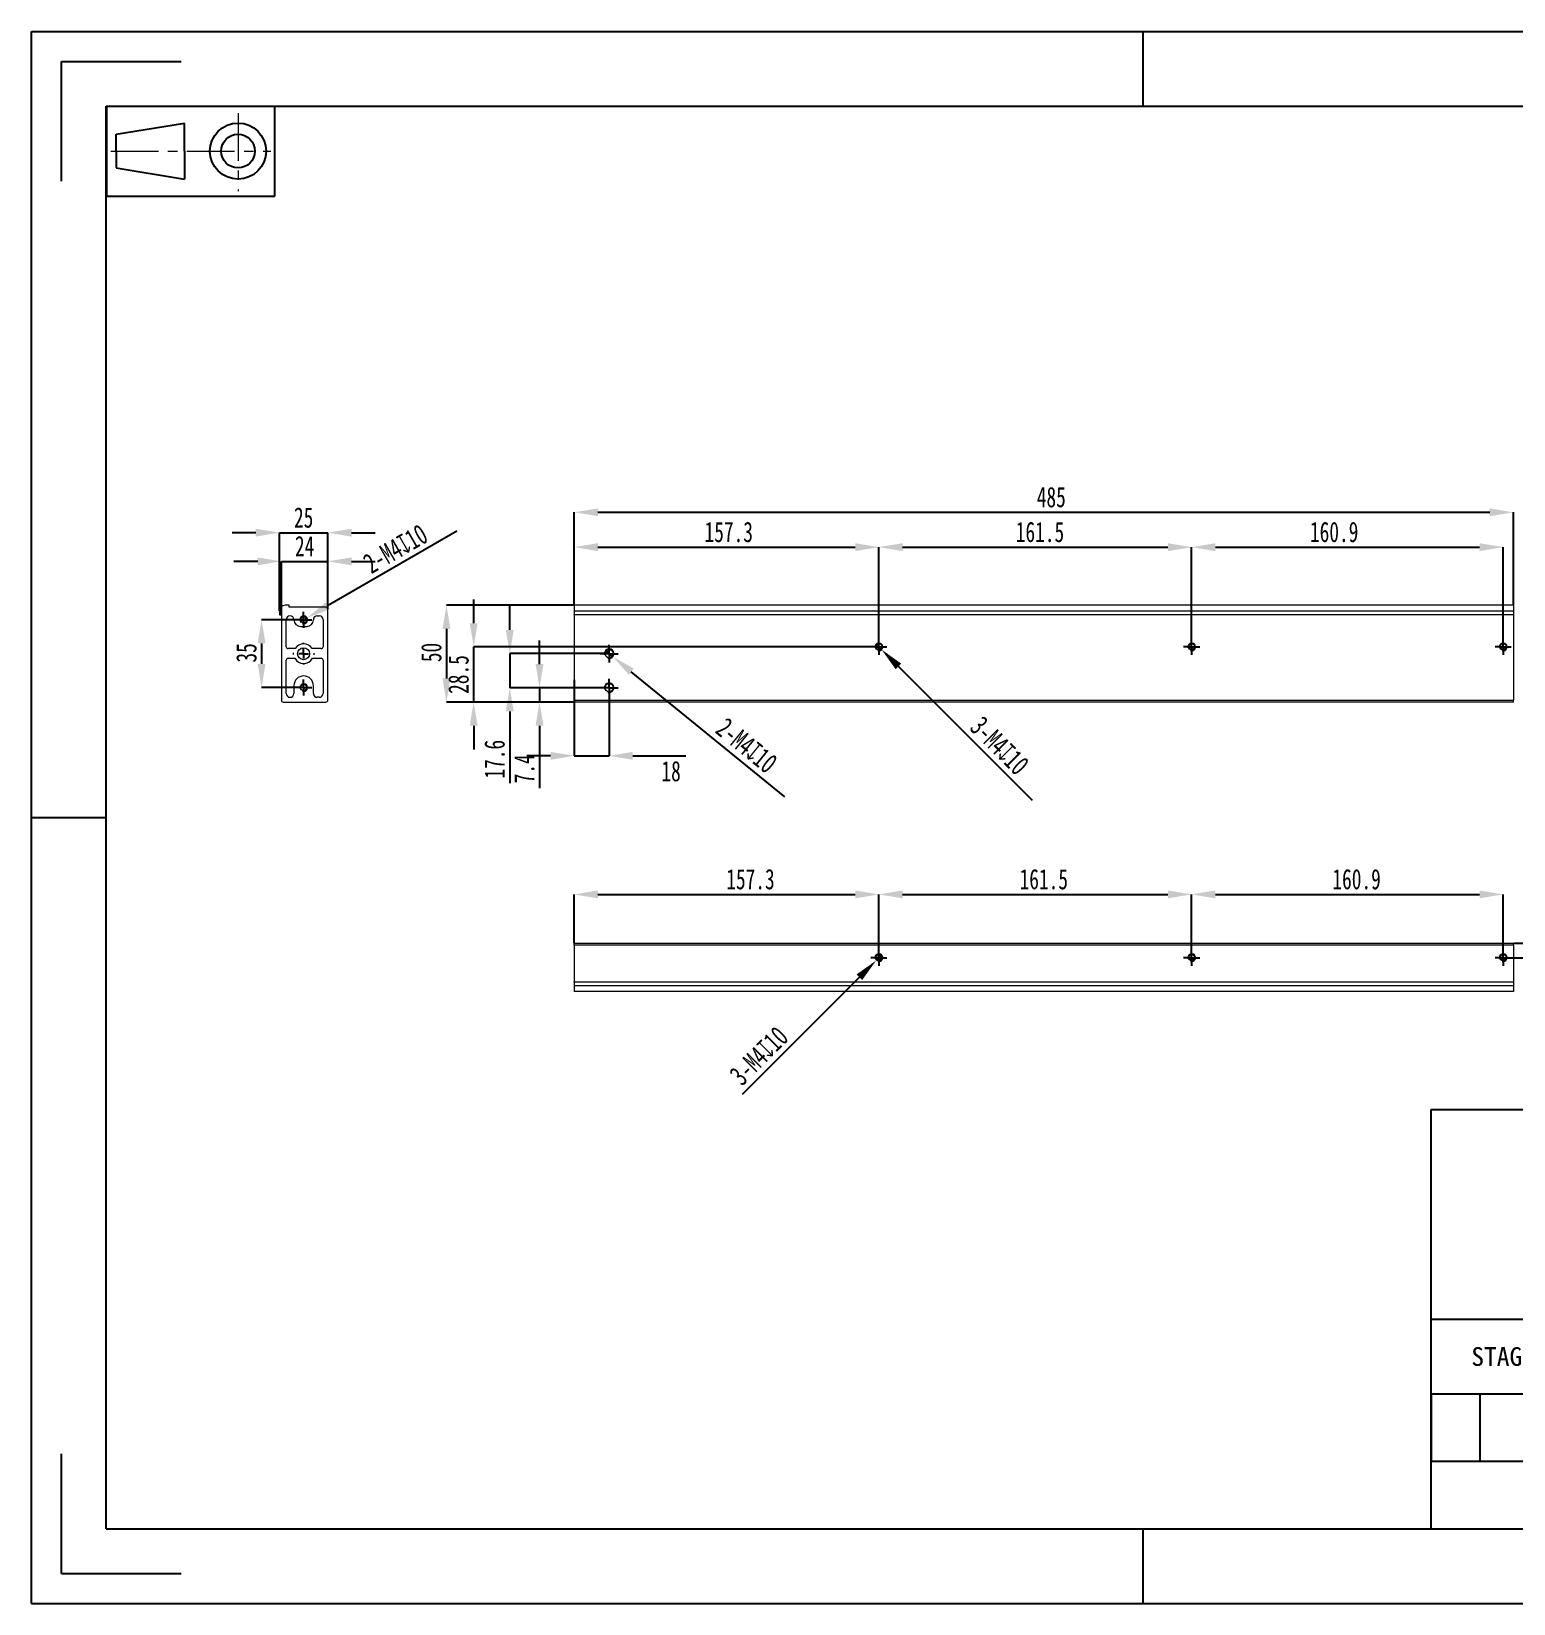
# Model space of a CAD drawing. Header units: millimetres. Extents: x 366 to 749, y 11 to 282.
# Drawn here: x 366 to 621.1, y 11 to 281.6 of the extents above; entities that cross this region are included whole.
import ezdxf

# ---------------------------------------------------------------- set-up
doc = ezdxf.new("R2010")
doc.units = ezdxf.units.MM
doc.header["$PDSIZE"] = -1
doc.linetypes.add('CENTER', pattern=[10.16, 6.35, -1.27, 1.27, -1.27])
doc.layers.add('DEFAULT_1', color=7, linetype='CENTER', lineweight=18)
doc.layers.add('图框', color=7, linetype='Continuous')
doc.styles.add('SLDTEXTSTYLE4', font='TXT', dxfattribs={"width": 0.7})
doc.styles.add('TEXTSTYLE_3', font='')
doc.styles.get('TEXTSTYLE_3').set_extended_font_data('宋体')
doc.dimstyles.new('SLDDIMSTYLE0', dxfattribs={"dimtxt": 3.5, "dimasz": 4.08, "dimexe": 0, "dimexo": 0.0625, "dimgap": 0.875, "dimtad": 2, "dimdec": 1, "dimlfac": 3, "dimrnd": 1e-09, "dimzin": 12, "dimdsep": 46, "dimtxsty": 'SLDTEXTSTYLE4', "dimsah": 1, "dimcen": 0.09, "dimadec": 0, "dimazin": 3, "dimtfac": 1, "dimtdec": 1, "dimtofl": 0, "dimtmove": 0, "dimatfit": 3, "dimfxl": 1, "dimfrac": 2, "dimtolj": 1, "dimtzin": 12, "dimarcsym": 0})
doc.dimstyles.new('SLDDIMSTYLE1', dxfattribs={"dimtxt": 3.5, "dimasz": 4.08, "dimexe": 0, "dimexo": 0.0625, "dimgap": 0.875, "dimtad": 2, "dimdec": 1, "dimlfac": 3, "dimrnd": 1e-09, "dimzin": 12, "dimdsep": 46, "dimtxsty": 'SLDTEXTSTYLE4', "dimsah": 1, "dimcen": 0.09, "dimadec": 0, "dimazin": 3, "dimtfac": 1, "dimtdec": 1, "dimtmove": 0, "dimatfit": 0, "dimfxl": 1, "dimfrac": 2, "dimtolj": 1, "dimtzin": 12, "dimarcsym": 0})
doc.dimstyles.new('SLDDIMSTYLE2', dxfattribs={"dimtxt": 3.5, "dimasz": 4.08, "dimexe": 0, "dimexo": 0.0625, "dimgap": 0.875, "dimtad": 2, "dimdec": 1, "dimlfac": 3, "dimrnd": 1e-09, "dimzin": 12, "dimdsep": 46, "dimtxsty": 'SLDTEXTSTYLE4', "dimblk1": 'NONE', "dimsah": 1, "dimcen": 0, "dimadec": 0, "dimazin": 3, "dimtfac": 1, "dimtdec": 1, "dimtmove": 0, "dimatfit": 3, "dimldrblk": 'NONE', "dimfxl": 1, "dimfrac": 2, "dimtolj": 1, "dimtzin": 12, "dimarcsym": 0})
doc.dimstyles.new('SLDDIMSTYLE3', dxfattribs={"dimtxt": 3.5, "dimasz": 4.08, "dimexe": 0, "dimexo": 0.0625, "dimgap": 0.875, "dimtad": 2, "dimdec": 1, "dimlfac": 3, "dimrnd": 1e-09, "dimzin": 12, "dimdsep": 46, "dimtxsty": 'SLDTEXTSTYLE4', "dimblk1": 'NONE', "dimsah": 1, "dimcen": 0, "dimadec": 0, "dimazin": 3, "dimtfac": 1, "dimtdec": 1, "dimtmove": 0, "dimatfit": 3, "dimldrblk": 'NONE', "dimfxl": 1, "dimfrac": 2, "dimtolj": 1, "dimtzin": 12, "dimarcsym": 0})

# ---------------------------------------------------------------- blocks, each defined once
blk = doc.blocks.new('_D')
at = {"layer": 'Defpoints', "color": 0, "transparency": 16777216}
for p in [(621.07, 198.8), (459.4, 182.8), (621.07, 182.8)]:
    blk.add_point(p, dxfattribs=at)
at = {"layer": '图框', "color": 0, "lineweight": -2, "transparency": 16777216}
for p, q in [((459.4, 182.86), (459.4, 198.8)), ((463.48, 198.8), (616.99, 198.8)), ((621.07, 182.86), (621.07, 198.8))]:
    blk.add_line(p, q, dxfattribs=at)
at = {"layer": '图框', "color": 0, "transparency": 16777216}
for points in [[(463.48, 199.48), (463.48, 198.12), (459.4, 198.8)], [(616.99, 199.48), (616.99, 198.12), (621.07, 198.8)]]:
    blk.add_solid(points, dxfattribs=at)
at = {"layer": '图框', "color": 0, "transparency": 16777216, "insert": (541.51, 203.17), "char_height": 3.5, "attachment_point": 2, "style": 'SLDTEXTSTYLE4'}
blk.add_mtext('\\A1;485', dxfattribs=at)
blk = doc.blocks.new('_D_1')
at = {"layer": 'Defpoints', "color": 0, "transparency": 16777216}
for p in [(459.4, 182.8), (437.4, 166.13), (459.4, 166.13)]:
    blk.add_point(p, dxfattribs=at)
at = {"layer": '图框', "color": 0, "lineweight": -2, "transparency": 16777216}
for p, q in [((459.34, 182.8), (437.4, 182.8)), ((437.4, 178.72), (437.4, 170.21)), ((459.34, 166.13), (437.4, 166.13))]:
    blk.add_line(p, q, dxfattribs=at)
at = {"layer": '图框', "color": 0, "transparency": 16777216}
for points in [[(436.72, 178.72), (438.08, 178.72), (437.4, 182.8)], [(436.72, 170.21), (438.08, 170.21), (437.4, 166.13)]]:
    blk.add_solid(points, dxfattribs=at)
at = {"layer": '图框', "color": 0, "transparency": 16777216, "insert": (433.03, 174.67), "char_height": 3.5, "attachment_point": 2, "rotation": 90, "style": 'SLDTEXTSTYLE4'}
blk.add_mtext('\\A1;50', dxfattribs=at)
blk = doc.blocks.new('_D_2')
at = {"layer": 'Defpoints', "color": 0, "transparency": 16777216}
for p in [(511.84, 192.8), (459.4, 182.8), (511.84, 175.63)]:
    blk.add_point(p, dxfattribs=at)
at = {"layer": '图框', "color": 0, "lineweight": -2, "transparency": 16777216}
for p, q in [((459.4, 182.86), (459.4, 192.8)), ((463.48, 192.8), (507.76, 192.8)), ((511.84, 175.69), (511.84, 192.8))]:
    blk.add_line(p, q, dxfattribs=at)
at = {"layer": '图框', "color": 0, "transparency": 16777216}
for points in [[(463.48, 193.48), (463.48, 192.12), (459.4, 192.8)], [(507.76, 193.48), (507.76, 192.12), (511.84, 192.8)]]:
    blk.add_solid(points, dxfattribs=at)
at = {"layer": '图框', "color": 0, "transparency": 16777216, "insert": (485.99, 197.17), "char_height": 3.5, "attachment_point": 2, "style": 'SLDTEXTSTYLE4'}
blk.add_mtext('\\A1;157.3', dxfattribs=at)
blk = doc.blocks.new('_D_3')
at = {"layer": 'Defpoints', "color": 0, "transparency": 16777216}
for p in [(565.67, 192.8), (511.84, 175.63), (565.67, 175.63)]:
    blk.add_point(p, dxfattribs=at)
at = {"layer": '图框', "color": 0, "lineweight": -2, "transparency": 16777216}
for p, q in [((511.84, 175.69), (511.84, 192.8)), ((515.92, 192.8), (561.59, 192.8)), ((565.67, 175.69), (565.67, 192.8))]:
    blk.add_line(p, q, dxfattribs=at)
at = {"layer": '图框', "color": 0, "transparency": 16777216}
for points in [[(515.92, 193.48), (515.92, 192.12), (511.84, 192.8)], [(561.59, 193.48), (561.59, 192.12), (565.67, 192.8)]]:
    blk.add_solid(points, dxfattribs=at)
at = {"layer": '图框', "color": 0, "transparency": 16777216, "insert": (539.56, 197.17), "char_height": 3.5, "attachment_point": 2, "style": 'SLDTEXTSTYLE4'}
blk.add_mtext('\\A1;161.5', dxfattribs=at)
blk = doc.blocks.new('_D_4')
at = {"layer": 'Defpoints', "color": 0, "transparency": 16777216}
for p in [(619.3, 192.8), (565.67, 175.63), (619.3, 175.63)]:
    blk.add_point(p, dxfattribs=at)
at = {"layer": '图框', "color": 0, "lineweight": -2, "transparency": 16777216}
for p, q in [((565.67, 175.69), (565.67, 192.8)), ((569.75, 192.8), (615.22, 192.8)), ((619.3, 175.69), (619.3, 192.8))]:
    blk.add_line(p, q, dxfattribs=at)
at = {"layer": '图框', "color": 0, "transparency": 16777216}
for points in [[(569.75, 193.48), (569.75, 192.12), (565.67, 192.8)], [(615.22, 193.48), (615.22, 192.12), (619.3, 192.8)]]:
    blk.add_solid(points, dxfattribs=at)
at = {"layer": '图框', "color": 0, "transparency": 16777216, "insert": (590.2, 197.17), "char_height": 3.5, "attachment_point": 2, "style": 'SLDTEXTSTYLE4'}
blk.add_mtext('\\A1;160.9', dxfattribs=at)
blk = doc.blocks.new('_D_5')
at = {"layer": 'Defpoints', "color": 0, "transparency": 16777216}
for p in [(459.4, 170), (465.4, 168.6), (465.4, 156.88)]:
    blk.add_point(p, dxfattribs=at)
at = {"layer": '图框', "color": 0, "lineweight": -2, "transparency": 16777216}
for p, q in [((459.4, 169.94), (459.4, 156.88)), ((465.4, 168.54), (465.4, 156.88)), ((455.32, 156.88), (451.24, 156.88)), ((459.4, 156.88), (465.4, 156.88)), ((469.48, 156.88), (478.58, 156.88))]:
    blk.add_line(p, q, dxfattribs=at)
at = {"layer": '图框', "color": 0, "transparency": 16777216}
for points in [[(455.32, 157.56), (455.32, 156.2), (459.4, 156.88)], [(469.48, 157.56), (469.48, 156.2), (465.4, 156.88)]]:
    blk.add_solid(points, dxfattribs=at)
at = {"layer": '图框', "color": 0, "transparency": 16777216, "insert": (476.07, 156), "char_height": 3.5, "attachment_point": 2, "style": 'SLDTEXTSTYLE4'}
blk.add_mtext('\\A1;18', dxfattribs=at)
blk = doc.blocks.new('_D_6')
at = {"layer": 'Defpoints', "color": 0, "transparency": 16777216}
for p in [(465.4, 168.6), (453.42, 166.13), (459.4, 166.13)]:
    blk.add_point(p, dxfattribs=at)
at = {"layer": '图框', "color": 0, "lineweight": -2, "transparency": 16777216}
for p, q in [((453.42, 172.68), (453.42, 176.76)), ((465.34, 168.6), (453.42, 168.6)), ((453.42, 168.6), (453.42, 166.13)), ((459.34, 166.13), (453.42, 166.13)), ((453.42, 162.05), (453.42, 151.32))]:
    blk.add_line(p, q, dxfattribs=at)
at = {"layer": '图框', "color": 0, "transparency": 16777216}
for points in [[(452.74, 172.68), (454.1, 172.68), (453.42, 168.6)], [(452.74, 162.05), (454.1, 162.05), (453.42, 166.13)]]:
    blk.add_solid(points, dxfattribs=at)
at = {"layer": '图框', "color": 0, "transparency": 16777216, "insert": (449.05, 154.65), "char_height": 3.5, "attachment_point": 2, "rotation": 90, "style": 'SLDTEXTSTYLE4'}
blk.add_mtext('\\A1;7.4', dxfattribs=at)
blk = doc.blocks.new('_D_7')
at = {"layer": 'Defpoints', "color": 0, "transparency": 16777216}
for p in [(448.3, 174.47), (465.4, 174.47), (465.4, 168.6)]:
    blk.add_point(p, dxfattribs=at)
at = {"layer": '图框', "color": 0, "lineweight": -2, "transparency": 16777216}
for p, q in [((448.3, 178.55), (448.3, 182.63)), ((465.34, 174.47), (448.3, 174.47)), ((448.3, 174.47), (448.3, 168.6)), ((465.34, 168.6), (448.3, 168.6)), ((448.3, 164.52), (448.3, 152.16))]:
    blk.add_line(p, q, dxfattribs=at)
at = {"layer": '图框', "color": 0, "transparency": 16777216}
for points in [[(447.62, 178.55), (448.98, 178.55), (448.3, 174.47)], [(447.62, 164.52), (448.98, 164.52), (448.3, 168.6)]]:
    blk.add_solid(points, dxfattribs=at)
at = {"layer": '图框', "color": 0, "transparency": 16777216, "insert": (443.92, 156.3), "char_height": 3.5, "attachment_point": 2, "rotation": 90, "style": 'SLDTEXTSTYLE4'}
blk.add_mtext('\\A1;17.6', dxfattribs=at)
blk = doc.blocks.new('_D_8')
at = {"layer": 'Defpoints', "color": 0, "transparency": 16777216}
for p in [(442.09, 175.63), (511.84, 175.63), (459.4, 166.13)]:
    blk.add_point(p, dxfattribs=at)
at = {"layer": '图框', "color": 0, "lineweight": -2, "transparency": 16777216}
for p, q in [((442.09, 179.71), (442.09, 183.79)), ((511.77, 175.63), (442.09, 175.63)), ((442.09, 166.13), (442.09, 175.63)), ((459.34, 166.13), (442.09, 166.13)), ((442.09, 162.05), (442.09, 157.97))]:
    blk.add_line(p, q, dxfattribs=at)
at = {"layer": '图框', "color": 0, "transparency": 16777216}
for points in [[(441.41, 179.71), (442.77, 179.71), (442.09, 175.63)], [(441.41, 162.05), (442.77, 162.05), (442.09, 166.13)]]:
    blk.add_solid(points, dxfattribs=at)
at = {"layer": '图框', "color": 0, "transparency": 16777216, "insert": (437.71, 170.88), "char_height": 3.5, "attachment_point": 2, "rotation": 90, "style": 'SLDTEXTSTYLE4'}
blk.add_mtext('\\A1;28.5', dxfattribs=at)
blk = doc.blocks.new('_D_9')
at = {"layer": 'Defpoints', "color": 0, "transparency": 16777216}
for p in [(511.37, 176.1), (512.31, 175.16)]:
    blk.add_point(p, dxfattribs=at)
at = {"layer": '图框', "color": 0, "lineweight": -2, "transparency": 16777216}
for p, q in [((511.37, 176.1), (512.31, 175.16)), ((538.27, 149.19), (515.19, 172.28))]:
    blk.add_line(p, q, dxfattribs=at)
at = {"layer": '图框', "color": 0, "transparency": 16777216}
blk.add_solid([(515.67, 172.76), (514.71, 171.79), (512.31, 175.16)], dxfattribs=at)
at = {"layer": '图框', "color": 0, "transparency": 16777216, "insert": (529.77, 163.99), "char_height": 3.5, "attachment_point": 1, "rotation": 315, "style": 'SLDTEXTSTYLE4'}
blk.add_mtext('\\A1;3-M4{\\fGDT|b0|i0|c134|p2;x}10', dxfattribs=at)
blk = doc.blocks.new('_NONE')
blk = doc.blocks.new('_D_10')
at = {"layer": 'Defpoints', "color": 0, "transparency": 16777216}
for p in [(464.76, 174.99), (466.05, 173.94)]:
    blk.add_point(p, dxfattribs=at)
at = {"layer": '图框', "color": 0, "lineweight": -2, "transparency": 16777216}
for p, q in [((464.76, 174.99), (466.05, 173.94)), ((495.66, 149.85), (469.21, 171.36))]:
    blk.add_line(p, q, dxfattribs=at)
at = {"layer": '图框', "color": 0, "transparency": 16777216}
blk.add_solid([(469.64, 171.89), (468.79, 170.84), (466.05, 173.94)], dxfattribs=at)
at = {"layer": '图框', "color": 0, "transparency": 16777216, "insert": (485.69, 163.7), "char_height": 3.5, "attachment_point": 1, "rotation": 320.8722, "style": 'SLDTEXTSTYLE4'}
blk.add_mtext('\\A1;2-M4{\\fGDT|b0|i0|c134|p2;x}10', dxfattribs=at)
blk = doc.blocks.new('SW_CENTERMARKSYMBOL_0')
at = {"layer": '图框', "color": 0}
for p, q in [((-0.83, 0), (-1.53, 0)), ((0, 0), (-0.83, 0)), ((0, 0.83), (0, 1.53)), ((0, 0), (0, 0.83)), ((0, 0), (0, -0.83)), ((0, 0), (0.83, 0)), ((0.83, 0), (1.53, 0)), ((0, -0.83), (0, -1.53))]:
    blk.add_line(p, q, dxfattribs=at)
blk = doc.blocks.new('SW_CENTERMARKSYMBOL_1')
at = {"layer": '图框', "color": 0}
for p, q in [((-0.83, 0), (-1.53, 0)), ((0, 0), (-0.83, 0)), ((0, 0.83), (0, 1.53)), ((0, 0), (0, 0.83)), ((0, 0), (0, -0.83)), ((0, 0), (0.83, 0)), ((0.83, 0), (1.53, 0)), ((0, -0.83), (0, -1.53))]:
    blk.add_line(p, q, dxfattribs=at)
blk = doc.blocks.new('SW_CENTERMARKSYMBOL_2')
at = {"layer": '图框', "color": 0}
for p, q in [((-0.83, 0), (-1.38, 0)), ((0, 0), (-0.83, 0)), ((0, 0.83), (0, 1.38)), ((0, 0), (0, 0.83)), ((0, 0), (0, -0.83)), ((0, 0), (0.83, 0)), ((0.83, 0), (1.38, 0)), ((0, -0.83), (0, -1.38))]:
    blk.add_line(p, q, dxfattribs=at)
blk = doc.blocks.new('SW_CENTERMARKSYMBOL_3')
at = {"layer": '图框', "color": 0}
for p, q in [((-0.83, 0), (-1.38, 0)), ((0, 0), (-0.83, 0)), ((0, 0.83), (0, 1.38)), ((0, 0), (0, 0.83)), ((0, 0), (0, -0.83)), ((0, 0), (0.83, 0)), ((0.83, 0), (1.38, 0)), ((0, -0.83), (0, -1.38))]:
    blk.add_line(p, q, dxfattribs=at)
blk = doc.blocks.new('SW_CENTERMARKSYMBOL_4')
at = {"layer": '图框', "color": 0}
for p, q in [((-0.83, 0), (-1.38, 0)), ((0, 0), (-0.83, 0)), ((0, 0.83), (0, 1.38)), ((0, 0), (0, 0.83)), ((0, 0), (0, -0.83)), ((0, 0), (0.83, 0)), ((0.83, 0), (1.38, 0)), ((0, -0.83), (0, -1.38))]:
    blk.add_line(p, q, dxfattribs=at)
blk = doc.blocks.new('_D_13')
at = {"layer": 'Defpoints', "color": 0, "transparency": 16777216}
for p in [(412.24, 179.97), (413.4, 180.63)]:
    blk.add_point(p, dxfattribs=at)
at = {"layer": '图框', "color": 0, "lineweight": -2, "transparency": 16777216}
for p, q in [((439.2, 195.53), (416.93, 182.67)), ((412.24, 179.97), (413.4, 180.63))]:
    blk.add_line(p, q, dxfattribs=at)
at = {"layer": '图框', "color": 0, "transparency": 16777216}
blk.add_solid([(416.59, 183.26), (417.27, 182.08), (413.4, 180.63)], dxfattribs=at)
at = {"layer": '图框', "color": 0, "transparency": 16777216, "insert": (422.71, 191.15), "char_height": 3.5, "attachment_point": 1, "rotation": 30, "style": 'SLDTEXTSTYLE4'}
blk.add_mtext('\\A1;2-M4{\\fGDT;x}10', dxfattribs=at)
blk = doc.blocks.new('_D_14')
at = {"layer": 'Defpoints', "color": 0, "transparency": 16777216}
for p in [(412.82, 180.3), (405.58, 168.63), (412.82, 168.63)]:
    blk.add_point(p, dxfattribs=at)
at = {"layer": '图框', "color": 0, "lineweight": -2, "transparency": 16777216}
for p, q in [((412.76, 180.3), (405.58, 180.3)), ((405.58, 176.22), (405.58, 172.71)), ((412.76, 168.63), (405.58, 168.63))]:
    blk.add_line(p, q, dxfattribs=at)
at = {"layer": '图框', "color": 0, "transparency": 16777216}
for points in [[(404.9, 176.22), (406.26, 176.22), (405.58, 180.3)], [(404.9, 172.71), (406.26, 172.71), (405.58, 168.63)]]:
    blk.add_solid(points, dxfattribs=at)
at = {"layer": '图框', "color": 0, "transparency": 16777216, "insert": (401.2, 174.6), "char_height": 3.5, "attachment_point": 2, "rotation": 90, "style": 'SLDTEXTSTYLE4'}
blk.add_mtext('\\A1;35', dxfattribs=at)
blk = doc.blocks.new('_D_15')
at = {"layer": 'Defpoints', "color": 0, "transparency": 16777216}
for p in [(416.99, 195.29), (408.65, 181.8), (416.99, 182.13)]:
    blk.add_point(p, dxfattribs=at)
at = {"layer": '图框', "color": 0, "lineweight": -2, "transparency": 16777216}
for p, q in [((404.57, 195.29), (400.49, 195.29)), ((408.65, 181.86), (408.65, 195.29)), ((408.65, 195.29), (416.99, 195.29)), ((416.99, 182.19), (416.99, 195.29)), ((421.07, 195.29), (425.15, 195.29))]:
    blk.add_line(p, q, dxfattribs=at)
at = {"layer": '图框', "color": 0, "transparency": 16777216}
for points in [[(404.57, 195.97), (404.57, 194.61), (408.65, 195.29)], [(421.07, 195.97), (421.07, 194.61), (416.99, 195.29)]]:
    blk.add_solid(points, dxfattribs=at)
at = {"layer": '图框', "color": 0, "transparency": 16777216, "insert": (412.82, 199.66), "char_height": 3.5, "attachment_point": 2, "style": 'SLDTEXTSTYLE4'}
blk.add_mtext('\\A1;25', dxfattribs=at)
blk = doc.blocks.new('_D_16')
at = {"layer": 'Defpoints', "color": 0, "transparency": 16777216}
for p in [(416.99, 190.35), (416.99, 182.13), (408.99, 181.13)]:
    blk.add_point(p, dxfattribs=at)
at = {"layer": '图框', "color": 0, "lineweight": -2, "transparency": 16777216}
for p, q in [((404.91, 190.35), (400.83, 190.35)), ((408.99, 181.19), (408.99, 190.35)), ((408.99, 190.35), (416.99, 190.35)), ((416.99, 182.19), (416.99, 190.35)), ((421.07, 190.35), (425.15, 190.35))]:
    blk.add_line(p, q, dxfattribs=at)
at = {"layer": '图框', "color": 0, "transparency": 16777216}
for points in [[(404.91, 191.03), (404.91, 189.67), (408.99, 190.35)], [(421.07, 191.03), (421.07, 189.67), (416.99, 190.35)]]:
    blk.add_solid(points, dxfattribs=at)
at = {"layer": '图框', "color": 0, "transparency": 16777216, "insert": (412.99, 194.73), "char_height": 3.5, "attachment_point": 2, "style": 'SLDTEXTSTYLE4'}
blk.add_mtext('\\A1;24', dxfattribs=at)
blk = doc.blocks.new('SW_CENTERMARKSYMBOL_8')
at = {"layer": '图框', "color": 0}
for p, q in [((-0.83, 0), (-1.38, 0)), ((0, 0), (-0.83, 0)), ((0, 0.83), (0, 1.38)), ((0, 0), (0, 0.83)), ((0, 0), (0, -0.83)), ((0, 0), (0.83, 0)), ((0.83, 0), (1.38, 0)), ((0, -0.83), (0, -1.38))]:
    blk.add_line(p, q, dxfattribs=at)
blk = doc.blocks.new('SW_CENTERMARKSYMBOL_9')
at = {"layer": '图框', "color": 0}
for p, q in [((-1.67, 0), (-1.87, 0)), ((0, 0), (-0.83, 0)), ((0, 1.67), (0, 1.87)), ((0, 0), (0, 0.83)), ((0, 0), (0, -0.83)), ((0, 0), (0.83, 0)), ((1.67, 0), (1.87, 0)), ((0, -1.67), (0, -1.87))]:
    blk.add_line(p, q, dxfattribs=at)
blk = doc.blocks.new('SW_CENTERMARKSYMBOL_10')
at = {"layer": '图框', "color": 0}
for p, q in [((-0.83, 0), (-1.38, 0)), ((0, 0), (-0.83, 0)), ((0, 0.83), (0, 1.38)), ((0, 0), (0, 0.83)), ((0, 0), (0, -0.83)), ((0, 0), (0.83, 0)), ((0.83, 0), (1.38, 0)), ((0, -0.83), (0, -1.38))]:
    blk.add_line(p, q, dxfattribs=at)
blk = doc.blocks.new('_D_17')
at = {"layer": 'Defpoints', "color": 0, "transparency": 16777216}
for p in [(511.84, 133.03), (459.4, 124.63), (511.84, 122.13)]:
    blk.add_point(p, dxfattribs=at)
at = {"layer": '图框', "color": 0, "lineweight": -2, "transparency": 16777216}
for p, q in [((459.4, 124.7), (459.4, 133.03)), ((463.48, 133.03), (507.76, 133.03)), ((511.84, 122.2), (511.84, 133.03))]:
    blk.add_line(p, q, dxfattribs=at)
at = {"layer": '图框', "color": 0, "transparency": 16777216}
for points in [[(463.48, 133.71), (463.48, 132.35), (459.4, 133.03)], [(507.76, 133.71), (507.76, 132.35), (511.84, 133.03)]]:
    blk.add_solid(points, dxfattribs=at)
at = {"layer": '图框', "color": 0, "transparency": 16777216, "insert": (489.73, 137.41), "char_height": 3.5, "attachment_point": 2, "style": 'SLDTEXTSTYLE4'}
blk.add_mtext('\\A1;157.3', dxfattribs=at)
blk = doc.blocks.new('_D_18')
at = {"layer": 'Defpoints', "color": 0, "transparency": 16777216}
for p in [(565.67, 133.03), (511.84, 122.13), (565.67, 122.13)]:
    blk.add_point(p, dxfattribs=at)
at = {"layer": '图框', "color": 0, "lineweight": -2, "transparency": 16777216}
for p, q in [((511.84, 122.2), (511.84, 133.03)), ((515.92, 133.03), (561.59, 133.03)), ((565.67, 122.2), (565.67, 133.03))]:
    blk.add_line(p, q, dxfattribs=at)
at = {"layer": '图框', "color": 0, "transparency": 16777216}
for points in [[(515.92, 133.71), (515.92, 132.35), (511.84, 133.03)], [(561.59, 133.71), (561.59, 132.35), (565.67, 133.03)]]:
    blk.add_solid(points, dxfattribs=at)
at = {"layer": '图框', "color": 0, "transparency": 16777216, "insert": (540.22, 137.41), "char_height": 3.5, "attachment_point": 2, "style": 'SLDTEXTSTYLE4'}
blk.add_mtext('\\A1;161.5', dxfattribs=at)
blk = doc.blocks.new('_D_19')
at = {"layer": 'Defpoints', "color": 0, "transparency": 16777216}
for p in [(619.3, 133.03), (565.67, 122.13), (619.3, 122.13)]:
    blk.add_point(p, dxfattribs=at)
at = {"layer": '图框', "color": 0, "lineweight": -2, "transparency": 16777216}
for p, q in [((565.67, 122.2), (565.67, 133.03)), ((569.75, 133.03), (615.22, 133.03)), ((619.3, 122.2), (619.3, 133.03))]:
    blk.add_line(p, q, dxfattribs=at)
at = {"layer": '图框', "color": 0, "transparency": 16777216}
for points in [[(569.75, 133.71), (569.75, 132.35), (565.67, 133.03)], [(615.22, 133.71), (615.22, 132.35), (619.3, 133.03)]]:
    blk.add_solid(points, dxfattribs=at)
at = {"layer": '图框', "color": 0, "transparency": 16777216, "insert": (594.06, 137.41), "char_height": 3.5, "attachment_point": 2, "style": 'SLDTEXTSTYLE4'}
blk.add_mtext('\\A1;160.9', dxfattribs=at)
blk = doc.blocks.new('_D_20')
at = {"layer": 'Defpoints', "color": 0, "transparency": 16777216}
for p in [(621.07, 124.63), (630.31, 124.63), (619.3, 122.13)]:
    blk.add_point(p, dxfattribs=at)
at = {"layer": '图框', "color": 0, "lineweight": -2, "transparency": 16777216}
for p, q in [((630.31, 128.71), (630.31, 139.44)), ((621.13, 124.63), (630.31, 124.63)), ((630.31, 122.13), (630.31, 124.63)), ((619.37, 122.13), (630.31, 122.13)), ((630.31, 118.05), (630.31, 113.97))]:
    blk.add_line(p, q, dxfattribs=at)
at = {"layer": '图框', "color": 0, "transparency": 16777216}
for points in [[(629.63, 128.71), (630.99, 128.71), (630.31, 124.63)], [(629.63, 118.05), (630.99, 118.05), (630.31, 122.13)]]:
    blk.add_solid(points, dxfattribs=at)
at = {"layer": '图框', "color": 0, "transparency": 16777216, "insert": (631.19, 136.12), "char_height": 3.5, "attachment_point": 2, "rotation": 90, "style": 'SLDTEXTSTYLE4'}
blk.add_mtext('\\A1;7.5', dxfattribs=at)
blk = doc.blocks.new('_D_21')
at = {"layer": 'Defpoints', "color": 0, "transparency": 16777216}
for p in [(512.31, 122.6), (511.37, 121.66)]:
    blk.add_point(p, dxfattribs=at)
at = {"layer": '图框', "color": 0, "lineweight": -2, "transparency": 16777216}
for p, q in [((512.31, 122.6), (511.37, 121.66)), ((488.34, 98.64), (508.48, 118.78))]:
    blk.add_line(p, q, dxfattribs=at)
at = {"layer": '图框', "color": 0, "transparency": 16777216}
blk.add_solid([(508, 119.26), (508.96, 118.3), (511.37, 121.66)], dxfattribs=at)
at = {"layer": '图框', "color": 0, "transparency": 16777216, "insert": (485.82, 102.4), "char_height": 3.5, "attachment_point": 1, "rotation": 45, "style": 'SLDTEXTSTYLE4'}
blk.add_mtext('\\A1;3-M4{\\fGDT|b0|i0|c134|p2;x}10', dxfattribs=at)
blk = doc.blocks.new('SW_CENTERMARKSYMBOL_11')
at = {"layer": '图框', "color": 0}
for p, q in [((-0.83, 0), (-1.38, 0)), ((0, 0), (-0.83, 0)), ((0, 0.83), (0, 1.38)), ((0, 0), (0, 0.83)), ((0, 0), (0, -0.83)), ((0, 0), (0.83, 0)), ((0.83, 0), (1.38, 0)), ((0, -0.83), (0, -1.38))]:
    blk.add_line(p, q, dxfattribs=at)
blk = doc.blocks.new('SW_CENTERMARKSYMBOL_12')
at = {"layer": '图框', "color": 0}
for p, q in [((-0.83, 0), (-1.38, 0)), ((0, 0), (-0.83, 0)), ((0, 0.83), (0, 1.38)), ((0, 0), (0, 0.83)), ((0, 0), (0, -0.83)), ((0, 0), (0.83, 0)), ((0.83, 0), (1.38, 0)), ((0, -0.83), (0, -1.38))]:
    blk.add_line(p, q, dxfattribs=at)
blk = doc.blocks.new('SW_CENTERMARKSYMBOL_13')
at = {"layer": '图框', "color": 0}
for p, q in [((-0.83, 0), (-1.38, 0)), ((0, 0), (-0.83, 0)), ((0, 0.83), (0, 1.38)), ((0, 0), (0, 0.83)), ((0, 0), (0, -0.83)), ((0, 0), (0.83, 0)), ((0.83, 0), (1.38, 0)), ((0, -0.83), (0, -1.38))]:
    blk.add_line(p, q, dxfattribs=at)
blk = doc.blocks.new('96_1')
at = {"color": 7, "linetype": 'Continuous'}
for p, q in [((-11.25, 6), (-11.25, -6)), ((11.25, -6), (11.25, 6)), ((-9.93, 2.25), (-0.82, 3.75)), ((-9.93, 0), (-9.93, 2.25)), ((-0.82, 0), (-0.82, 3.75)), ((-9.93, 0), (-9.93, -2.25)), ((-0.82, 0), (-0.82, -3.75)), ((-9.93, -2.25), (-0.82, -3.75)), ((-11.25, -6), (11.25, -6))]:
    blk.add_line(p, q, dxfattribs=at)
for radius in [3.75, 2.25]:
    blk.add_circle((6.34, 0), radius, dxfattribs=at)
at = {"layer": 'DEFAULT_1', "color": 1, "linetype": 'CENTER'}
for p, q in [((6.34, 5.05), (6.34, -5.36)), ((-10.64, 0), (10.74, 0))]:
    blk.add_line(p, q, dxfattribs=at)

msp = doc.modelspace()

# ---------------------------------------------------------------- linework, layer by layer
at = {"color": 7, "linetype": 'Continuous'}
for p, q in [((365.965, 10.975), (365.965, 281.56)), ((365.965, 281.56), (748.649, 281.56)), ((557.307, 268.675), (557.307, 281.56)), ((371.119, 255.79), (371.119, 276.406)), ((371.119, 276.406), (391.735, 276.406)), ((378.85, 23.86), (378.85, 268.675)), ((378.85, 268.675), (735.764, 268.675)), ((365.965, 146.267), (378.85, 146.267)), ((371.119, 16.129), (371.119, 36.745)), ((378.85, 23.86), (735.764, 23.86)), ((557.307, 10.975), (557.307, 23.86)), ((371.119, 16.129), (391.735, 16.129)), ((365.965, 10.975), (748.649, 10.975))]:
    msp.add_line(p, q, dxfattribs=at)
at = {"color": 7, "linetype": 'Continuous', "lineweight": 15}
for p, q in [((408.654, 181.798), (408.654, 181.198)), ((410.254, 182.798), (409.654, 182.798)), ((410.321, 182.465), (410.321, 182.732)), ((416.654, 182.465), (410.321, 182.465)), ((416.988, 166.465), (416.988, 182.132)), ((459.403, 182.798), (459.403, 181.798)), ((621.07, 182.798), (459.403, 182.798)), ((459.403, 181.798), (459.403, 181.198)), ((621.07, 181.798), (459.403, 181.798)), ((621.07, 182.798), (621.07, 181.798)), ((621.07, 181.798), (621.07, 181.198)), ((408.721, 181.132), (408.988, 181.132)), ((408.988, 181.132), (408.988, 166.465)), ((409.816, 175.667), (409.816, 180.308)), ((412.32, 179.139), (413.322, 179.139)), ((415.158, 180.976), (415.492, 180.976)), ((416.16, 180.308), (416.16, 175.667)), ((459.403, 181.198), (621.07, 181.198)), ((459.403, 181.132), (459.403, 181.198)), ((621.07, 181.132), (459.403, 181.132)), ((459.403, 181.132), (459.403, 166.465)), ((621.07, 181.132), (621.07, 181.198)), ((621.07, 181.132), (621.07, 166.465)), ((511.96, 176.168), (511.714, 176.168)), ((565.793, 176.168), (565.547, 176.168)), ((619.427, 176.168), (619.18, 176.168)), ((409.816, 167.621), (409.816, 173.331)), ((411.356, 175.333), (410.149, 175.333)), ((410.149, 173.664), (411.318, 173.664)), ((415.826, 175.333), (414.286, 175.333)), ((414.323, 173.664), (415.826, 173.664)), ((416.16, 173.331), (416.16, 167.621)), ((411.152, 168.956), (411.152, 167.621)), ((414.49, 167.621), (414.49, 168.956)), ((409.321, 166.132), (416.654, 166.132)), ((415.492, 166.953), (415.158, 166.953)), ((459.403, 166.465), (621.07, 166.465)), ((459.403, 166.132), (459.403, 166.465)), ((621.07, 166.132), (459.403, 166.132)), ((621.07, 166.132), (621.07, 166.465)), ((459.403, 124.633), (621.07, 124.633)), ((459.403, 124.3), (459.403, 124.633)), ((621.07, 124.3), (621.07, 124.633)), ((621.07, 124.3), (459.403, 124.3)), ((459.403, 124.3), (459.403, 117.967)), ((511.325, 121.931), (512.348, 121.931)), ((565.158, 121.931), (566.182, 121.931)), ((618.792, 121.931), (619.815, 121.931)), ((621.07, 124.3), (621.07, 117.967)), ((459.403, 117.9), (459.403, 117.967)), ((459.403, 117.967), (621.07, 117.967)), ((621.07, 117.9), (459.403, 117.9)), ((459.403, 117.9), (459.403, 117.3)), ((621.07, 117.3), (459.403, 117.3)), ((459.403, 117.3), (459.403, 116.3)), ((621.07, 117.9), (621.07, 117.967)), ((621.07, 117.9), (621.07, 117.3)), ((621.07, 117.3), (621.07, 116.3)), ((621.07, 116.3), (459.403, 116.3))]:
    msp.add_line(p, q, dxfattribs=at)
at = {"color": 2, "linetype": 'Continuous'}
for p, q in [((606.914, 59.938), (606.914, 96.016)), ((606.914, 59.938), (606.914, 96.016)), ((606.914, 96.016), (671.339, 96.016)), ((606.914, 23.86), (606.914, 59.938)), ((606.914, 59.938), (671.339, 59.938)), ((606.914, 47.053), (606.914, 59.938)), ((606.914, 59.938), (640.415, 59.938)), ((606.914, 35.456), (606.914, 47.053)), ((606.914, 47.053), (640.415, 47.053)), ((606.914, 47.053), (640.415, 47.053)), ((606.914, 47.053), (640.415, 47.053)), ((606.914, 47.053), (606.914, 35.456)), ((615.289, 47.053), (615.289, 35.456)), ((606.914, 23.86), (606.914, 35.456)), ((606.914, 35.456), (671.339, 35.456)), ((606.914, 35.456), (640.415, 35.456)), ((606.914, 35.456), (640.415, 35.456)), ((503.834, 23.86), (534.758, 23.86)), ((534.758, 23.86), (555.374, 23.86)), ((555.374, 23.86), (586.298, 23.86)), ((586.298, 23.86), (606.914, 23.86)), ((606.914, 23.86), (671.339, 23.86))]:
    msp.add_line(p, q, dxfattribs=at)
at = {"color": 7, "linetype": 'Continuous', "lineweight": 15}
for centre, radius in [((412.821, 180.298), 0.55), ((511.837, 175.632), 0.55), ((565.67, 175.632), 0.55), ((619.303, 175.632), 0.55), ((412.821, 174.465), 1.033), ((465.403, 174.465), 0.7), ((412.821, 168.632), 0.55), ((465.403, 168.598), 0.7), ((511.837, 122.133), 0.55), ((565.67, 122.133), 0.55), ((619.303, 122.133), 0.55)]:
    msp.add_circle(centre, radius, dxfattribs=at)
for centre, radius, start, end in [((409.654, 181.798), 1, 90, 180), ((410.254, 182.732), 0.0667, 0, 90), ((416.654, 182.132), 0.333, 0, 90), ((408.721, 181.198), 0.0667, 180, 270), ((410.484, 180.308), 0.668, 0, 180), ((412.32, 180.308), 1.169, 180, 270), ((413.322, 180.308), 1.169, 270, 0), ((415.158, 180.308), 0.668, 90, 180), ((415.492, 180.308), 0.668, 0, 90), ((412.821, 174.465), 1.703, 30.65077, 149.34923), ((410.149, 175.667), 0.333, 180, 270), ((410.149, 173.331), 0.333, 90, 180), ((412.821, 174.465), 1.703, 208.07249, 331.92751), ((415.826, 175.667), 0.333, 270, 0), ((415.826, 173.331), 0.333, 0, 90), ((412.821, 168.956), 1.669, 0, 180), ((409.321, 166.465), 0.333, 180, 270), ((410.484, 167.621), 0.668, 180, 0), ((415.158, 167.621), 0.668, 180, 270), ((415.492, 167.621), 0.668, 270, 0), ((416.654, 166.465), 0.333, 270, 0)]:
    msp.add_arc(centre, radius, start, end, dxfattribs=at)
at = {"color": 7, "linetype": 'Continuous', "lineweight": 0}
for centre, radius in [((412.821, 180.298), 0.667), ((412.821, 180.298), 0.667), ((511.837, 175.632), 0.667), ((565.67, 175.632), 0.667), ((619.303, 175.632), 0.667), ((619.303, 175.632), 0.667), ((465.403, 174.465), 0.833), ((412.821, 168.632), 0.667), ((412.821, 168.632), 0.667), ((465.403, 168.598), 0.833), ((511.837, 122.133), 0.667), ((565.67, 122.133), 0.667), ((619.303, 122.133), 0.667)]:
    msp.add_arc(centre, radius, 255, 195, dxfattribs=at)
at = {"color": 7, "linetype": 'Continuous', "lineweight": 15}
for points in [[(511.344, 175.387), (511.421, 175.411), (511.499, 175.431), (511.62, 175.453), (511.661, 175.459), (511.725, 175.466), (511.747, 175.468), (511.792, 175.471), (511.815, 175.472), (511.861, 175.472), (511.885, 175.471), (511.93, 175.468), (511.951, 175.466), (512.015, 175.459), (512.056, 175.452), (512.176, 175.43), (512.253, 175.411), (512.329, 175.387)], [(565.177, 175.387), (565.254, 175.411), (565.332, 175.431), (565.453, 175.453), (565.494, 175.459), (565.558, 175.466), (565.58, 175.468), (565.625, 175.471), (565.648, 175.472), (565.695, 175.472), (565.718, 175.471), (565.763, 175.468), (565.784, 175.466), (565.848, 175.459), (565.889, 175.452), (566.009, 175.43), (566.087, 175.411), (566.163, 175.387)], [(618.811, 175.387), (618.887, 175.411), (618.966, 175.431), (619.087, 175.453), (619.128, 175.459), (619.192, 175.466), (619.213, 175.468), (619.258, 175.471), (619.282, 175.472), (619.328, 175.472), (619.352, 175.471), (619.396, 175.468), (619.418, 175.466), (619.482, 175.459), (619.522, 175.452), (619.642, 175.43), (619.72, 175.411), (619.796, 175.387)]]:
    msp.add_open_spline(points, degree=3, knots=[0, 0, 0, 0, 0.25, 0.25, 0.375, 0.375, 0.4375, 0.4375, 0.5, 0.5, 0.5625, 0.5625, 0.625, 0.625, 0.75, 0.75, 1, 1, 1, 1], dxfattribs=at)

# ---------------------------------------------------------------- block references
at = {"color": 2, "linetype": 'Continuous', "xscale": 1.288499418886255, "yscale": 1.288499418886255, "zscale": 1.288499418886255}
msp.add_blockref('96_1', (393.358, 260.964), dxfattribs=at)
at = {"layer": '图框'}
for name, p in [('SW_CENTERMARKSYMBOL_10', (412.821, 180.298)), ('SW_CENTERMARKSYMBOL_9', (412.821, 174.465)), ('SW_CENTERMARKSYMBOL_1', (465.403, 174.465)), ('SW_CENTERMARKSYMBOL_3', (511.837, 175.632)), ('SW_CENTERMARKSYMBOL_2', (565.67, 175.632)), ('SW_CENTERMARKSYMBOL_4', (619.303, 175.632)), ('SW_CENTERMARKSYMBOL_8', (412.821, 168.632)), ('SW_CENTERMARKSYMBOL_0', (465.403, 168.598)), ('SW_CENTERMARKSYMBOL_11', (511.837, 122.133)), ('SW_CENTERMARKSYMBOL_12', (565.67, 122.133)), ('SW_CENTERMARKSYMBOL_13', (619.303, 122.133))]:
    msp.add_blockref(name, p, dxfattribs=at)

# ---------------------------------------------------------------- texts
at = {"color": 7, "linetype": 'Continuous', "insert": (623.664, 55.106), "char_height": 3.2212, "width": 38.95697, "attachment_point": 2, "line_spacing_factor": 0.9, "style": 'TEXTSTYLE_3'}
msp.add_mtext('STAGE TAG ', dxfattribs=at)

# ---------------------------------------------------------------- dimensions: what is measured, and where the dimension line sits
at = {"layer": '图框', "color": 3}
for base, p1, p2, angle, dimstyle, picture, middle in [((621.07, 198.798), (459.403, 182.798), (621.07, 182.798), 0, 'SLDDIMSTYLE0', '_D', (541.51, 198.798)), ((511.837, 192.798), (459.403, 182.798), (511.837, 175.632), 0, 'SLDDIMSTYLE0', '_D_2', (485.991, 192.798)), ((565.67, 192.798), (511.837, 175.632), (565.67, 175.632), 0, 'SLDDIMSTYLE0', '_D_3', (539.559, 192.798)), ((619.303, 192.798), (565.67, 175.632), (619.303, 175.632), 0, 'SLDDIMSTYLE0', '_D_4', (590.197, 192.798)), ((437.403, 166.132), (459.403, 182.798), (459.403, 166.132), 90, 'SLDDIMSTYLE1', '_D_1', (437.403, 174.67)), ((442.088, 175.632), (459.403, 166.132), (511.837, 175.632), 90, 'SLDDIMSTYLE1', '_D_8', (442.088, 170.882)), ((448.299, 174.465), (465.403, 168.598), (465.403, 174.465), 90, 'SLDDIMSTYLE1', '_D_7', (448.299, 156.297)), ((405.58, 168.632), (412.821, 180.298), (412.821, 168.632), 90, 'SLDDIMSTYLE1', '_D_14', (405.58, 174.602)), ((453.422, 166.132), (465.403, 168.598), (459.403, 166.132), 90, 'SLDDIMSTYLE1', '_D_6', (453.422, 154.647)), ((630.311, 124.633), (619.303, 122.133), (621.07, 124.633), 90, 'SLDDIMSTYLE1', '_D_20', (630.311, 136.118))]:
    dim = msp.add_linear_dim(base=base, p1=p1, p2=p2, angle=angle, dimstyle=dimstyle, dxfattribs=at)
    dim.commit()
    dim.dimension.update_dxf_attribs({"geometry": picture, "text_midpoint": middle, "dimtype": 160})
dim = msp.add_diameter_dim_2p(p1=(412.244, 179.965), p2=(413.398, 180.632), text='2-M4{\\fGDT;x}10', dimstyle='SLDDIMSTYLE3', override={"dimpost": '<>'}, dxfattribs=at)
dim.commit()
dim.dimension.update_dxf_attribs({"geometry": '_D_13', "text_midpoint": (431.688, 191.192), "dimtype": 163})
for base, p1, p2, dimstyle, picture, middle in [((416.988, 195.287), (408.654, 181.798), (416.988, 182.132), 'SLDDIMSTYLE1', '_D_15', (412.821, 195.287)), ((416.988, 190.351), (408.988, 181.132), (416.988, 182.132), 'SLDDIMSTYLE1', '_D_16', (412.988, 190.351)), ((465.403, 156.877), (459.403, 169.998), (465.403, 168.598), 'SLDDIMSTYLE1', '_D_5', (476.072, 156.877)), ((511.837, 133.031), (459.403, 124.633), (511.837, 122.133), 'SLDDIMSTYLE0', '_D_17', (489.73, 133.031)), ((565.67, 133.031), (511.837, 122.133), (565.67, 122.133), 'SLDDIMSTYLE0', '_D_18', (540.217, 133.031)), ((619.303, 133.031), (565.67, 122.133), (619.303, 122.133), 'SLDDIMSTYLE0', '_D_19', (594.06, 133.031))]:
    dim = msp.add_linear_dim(base=base, p1=p1, p2=p2, dimstyle=dimstyle, dxfattribs=at)
    dim.commit()
    dim.dimension.update_dxf_attribs({"geometry": picture, "text_midpoint": middle, "dimtype": 160})
for p1, p2, text, picture, middle in [((511.365, 176.103), (512.308, 175.16), '3-M4{\\fGDT|b0|i0|c134|p2;x}10', '_D_9', (532.141, 155.328)), ((464.757, 174.991), (466.05, 173.939), '2-M4{\\fGDT|b0|i0|c134|p2;x}10', '_D_10', (488.929, 155.328)), ((512.308, 122.605), (511.365, 121.662), '3-M4{\\fGDT|b0|i0|c134|p2;x}10', '_D_21', (494.476, 104.772))]:
    dim = msp.add_diameter_dim_2p(p1=p1, p2=p2, text=text, dimstyle='SLDDIMSTYLE2', dxfattribs=at)
    dim.commit()
    dim.dimension.update_dxf_attribs({"geometry": picture, "text_midpoint": middle, "dimtype": 163})

doc.saveas('drawing.dxf')
